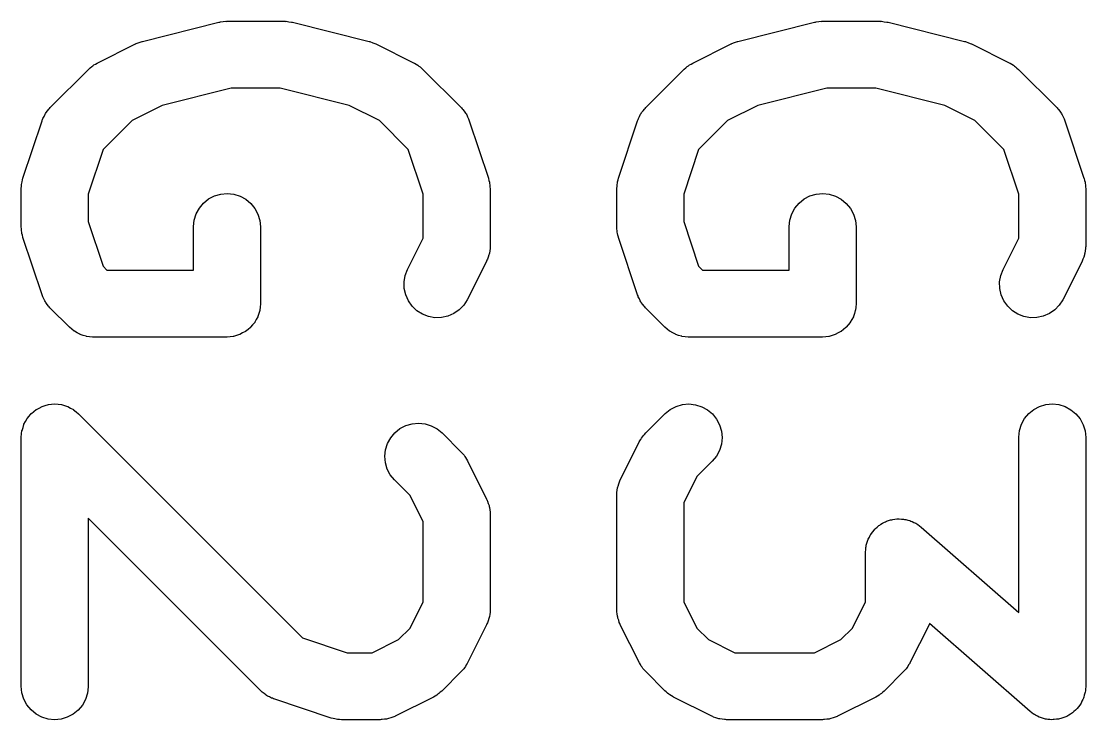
# Model space of a CAD drawing. Extents: x 75.1 to 163.4, y -88.1 to -68.5.
# Drawn here: x 90.103 to 91.692, y -71.26 to -70.218 of the extents above; entities that cross this region are included whole.
import ezdxf

# ---------------------------------------------------------------- set-up
doc = ezdxf.new("R2010")
doc.units = 0
doc.layers.add('BLACK', color=7, linetype='CONTINUOUS')

msp = doc.modelspace()

# ---------------------------------------------------------------- linework, layer by layer
at = {"layer": 'BLACK', "linetype": 'CONTINUOUS'}
for p, q in [((90.404, -70.2181), (90.4079, -70.2176)), ((90.4079, -70.2176), (90.4088, -70.2177)), ((90.4088, -70.2177), (90.4097, -70.2176)), ((90.4097, -70.2176), (90.4954, -70.2176)), ((90.4954, -70.2176), (90.4961, -70.2176)), ((90.4961, -70.2176), (90.497, -70.2177)), ((90.497, -70.2177), (90.4979, -70.2176)), ((90.4979, -70.2176), (90.5019, -70.2182)), ((91.293, -70.2181), (91.2969, -70.2176)), ((91.2969, -70.2176), (91.2978, -70.2177)), ((91.2978, -70.2177), (91.2987, -70.2176)), ((91.2987, -70.2176), (91.3844, -70.2176)), ((91.3844, -70.2176), (91.3851, -70.2176)), ((91.3851, -70.2176), (91.386, -70.2177)), ((91.386, -70.2177), (91.3869, -70.2176)), ((91.3869, -70.2176), (91.3909, -70.2182)), ((90.2833, -70.2476), (90.3976, -70.2191)), ((90.3976, -70.2191), (90.3983, -70.2189)), ((90.3983, -70.2189), (90.3991, -70.2188)), ((90.3991, -70.2188), (90.4, -70.2185)), ((90.4, -70.2185), (90.404, -70.2181)), ((90.5019, -70.2182), (90.5058, -70.2187)), ((90.5058, -70.2187), (90.5067, -70.2189)), ((90.5067, -70.2189), (90.5076, -70.2191)), ((90.5076, -70.2191), (90.6218, -70.2476)), ((91.1723, -70.2476), (91.2866, -70.2191)), ((91.2866, -70.2191), (91.2873, -70.2189)), ((91.2873, -70.2189), (91.2881, -70.2188)), ((91.2881, -70.2188), (91.289, -70.2185)), ((91.289, -70.2185), (91.293, -70.2181)), ((91.3909, -70.2182), (91.3948, -70.2187)), ((91.3948, -70.2187), (91.3957, -70.2189)), ((91.3957, -70.2189), (91.3966, -70.2191)), ((91.3966, -70.2191), (91.5108, -70.2476)), ((90.2741, -70.2509), (90.2785, -70.2493)), ((90.2785, -70.2493), (90.2829, -70.2477)), ((90.2829, -70.2477), (90.2831, -70.2477)), ((90.2831, -70.2477), (90.2833, -70.2476)), ((90.6218, -70.2476), (90.6225, -70.2478)), ((90.6225, -70.2478), (90.6227, -70.2479)), ((90.6227, -70.2479), (90.623, -70.2479)), ((90.623, -70.2479), (90.6274, -70.2496)), ((90.6274, -70.2496), (90.6317, -70.2512)), ((91.1631, -70.2509), (91.1675, -70.2493)), ((91.1675, -70.2493), (91.1719, -70.2477)), ((91.1719, -70.2477), (91.1721, -70.2477)), ((91.1721, -70.2477), (91.1723, -70.2476)), ((91.5108, -70.2476), (91.5115, -70.2478)), ((91.5115, -70.2478), (91.5117, -70.2479)), ((91.5117, -70.2479), (91.512, -70.2479)), ((91.512, -70.2479), (91.5164, -70.2496)), ((91.5164, -70.2496), (91.5207, -70.2512)), ((90.2159, -70.28), (90.2731, -70.2514)), ((90.2731, -70.2514), (90.2737, -70.2511)), ((90.2737, -70.2511), (90.2739, -70.251)), ((90.2739, -70.251), (90.2741, -70.2509)), ((90.6317, -70.2512), (90.6319, -70.2513)), ((90.6319, -70.2513), (90.6321, -70.2514)), ((90.6321, -70.2514), (90.6892, -70.28)), ((91.1049, -70.28), (91.1621, -70.2514)), ((91.1621, -70.2514), (91.1627, -70.2511)), ((91.1627, -70.2511), (91.1629, -70.251)), ((91.1629, -70.251), (91.1631, -70.2509)), ((91.5207, -70.2512), (91.5209, -70.2513)), ((91.5209, -70.2513), (91.5211, -70.2514)), ((91.5211, -70.2514), (91.5782, -70.28)), ((90.2135, -70.2815), (90.2159, -70.28)), ((90.6892, -70.28), (90.6898, -70.2803)), ((90.6898, -70.2803), (90.6922, -70.2818)), ((91.1025, -70.2815), (91.1049, -70.28)), ((91.5782, -70.28), (91.5788, -70.2803)), ((91.5788, -70.2803), (91.5812, -70.2818)), ((90.1458, -70.3465), (90.2029, -70.2894)), ((90.2029, -70.2894), (90.2034, -70.2889)), ((90.2034, -70.2889), (90.2056, -70.2871)), ((90.2056, -70.2871), (90.2077, -70.2852)), ((90.2077, -70.2852), (90.2094, -70.2841)), ((90.2094, -70.2841), (90.2111, -70.2828)), ((90.2111, -70.2828), (90.2135, -70.2815)), ((90.6922, -70.2818), (90.6947, -70.2832)), ((90.6947, -70.2832), (90.6963, -70.2845)), ((90.6963, -70.2845), (90.698, -70.2856)), ((90.698, -70.2856), (90.7, -70.2876)), ((90.7, -70.2876), (90.7022, -70.2894)), ((90.7022, -70.2894), (90.7594, -70.3465)), ((91.0348, -70.3465), (91.0919, -70.2894)), ((91.0919, -70.2894), (91.0924, -70.2889)), ((91.0924, -70.2889), (91.0946, -70.2871)), ((91.0946, -70.2871), (91.0967, -70.2852)), ((91.0967, -70.2852), (91.0984, -70.2841)), ((91.0984, -70.2841), (91.1001, -70.2828)), ((91.1001, -70.2828), (91.1025, -70.2815)), ((91.5812, -70.2818), (91.5837, -70.2832)), ((91.5837, -70.2832), (91.5853, -70.2845)), ((91.5853, -70.2845), (91.587, -70.2856)), ((91.587, -70.2856), (91.589, -70.2876)), ((91.589, -70.2876), (91.5912, -70.2894)), ((91.5912, -70.2894), (91.6484, -70.3465)), ((90.4159, -70.3176), (90.3129, -70.3433)), ((90.4893, -70.3176), (90.4159, -70.3176)), ((90.5923, -70.3433), (90.4893, -70.3176)), ((91.3049, -70.3176), (91.2019, -70.3433)), ((91.3783, -70.3176), (91.3049, -70.3176)), ((91.4813, -70.3433), (91.3783, -70.3176)), ((90.3129, -70.3433), (90.2679, -70.3658)), ((90.6372, -70.3658), (90.5923, -70.3433)), ((91.2019, -70.3433), (91.1569, -70.3658)), ((91.5262, -70.3658), (91.4813, -70.3433)), ((90.135, -70.3626), (90.1366, -70.3596)), ((90.1366, -70.3596), (90.138, -70.3565)), ((90.138, -70.3565), (90.1389, -70.3553)), ((90.1389, -70.3553), (90.1396, -70.354)), ((90.1396, -70.354), (90.1418, -70.3514)), ((90.1418, -70.3514), (90.1438, -70.3486)), ((90.1438, -70.3486), (90.1449, -70.3476)), ((90.1449, -70.3476), (90.1458, -70.3465)), ((90.7594, -70.3465), (90.7598, -70.347)), ((90.7598, -70.347), (90.7608, -70.3482)), ((90.7608, -70.3482), (90.7618, -70.3492)), ((90.7618, -70.3492), (90.7638, -70.352)), ((90.7638, -70.352), (90.7659, -70.3546)), ((90.7659, -70.3546), (90.7666, -70.3559)), ((90.7666, -70.3559), (90.7675, -70.3571)), ((90.7675, -70.3571), (90.7689, -70.3603)), ((90.7689, -70.3603), (90.7704, -70.3633)), ((91.024, -70.3626), (91.0256, -70.3596)), ((91.0256, -70.3596), (91.027, -70.3565)), ((91.027, -70.3565), (91.0279, -70.3553)), ((91.0279, -70.3553), (91.0286, -70.354)), ((91.0286, -70.354), (91.0308, -70.3514)), ((91.0308, -70.3514), (91.0328, -70.3486)), ((91.0328, -70.3486), (91.0339, -70.3476)), ((91.0339, -70.3476), (91.0348, -70.3465)), ((91.6484, -70.3465), (91.6488, -70.347)), ((91.6488, -70.347), (91.6498, -70.3482)), ((91.6498, -70.3482), (91.6508, -70.3492)), ((91.6508, -70.3492), (91.6528, -70.352)), ((91.6528, -70.352), (91.6549, -70.3546)), ((91.6549, -70.3546), (91.6556, -70.3559)), ((91.6556, -70.3559), (91.6565, -70.3571)), ((91.6565, -70.3571), (91.6579, -70.3603)), ((91.6579, -70.3603), (91.6594, -70.3633)), ((90.1051, -70.4518), (90.1337, -70.366)), ((90.1337, -70.366), (90.1339, -70.3654)), ((90.1339, -70.3654), (90.1345, -70.3641)), ((90.1345, -70.3641), (90.135, -70.3626)), ((90.2679, -70.3658), (90.2248, -70.4089)), ((90.6803, -70.4089), (90.6372, -70.3658)), ((90.7704, -70.3633), (90.7708, -70.3647)), ((90.7708, -70.3647), (90.7714, -70.366)), ((90.7714, -70.366), (90.8, -70.4518)), ((90.9941, -70.4518), (91.0227, -70.366)), ((91.0227, -70.366), (91.0229, -70.3654)), ((91.0229, -70.3654), (91.0236, -70.3641)), ((91.0236, -70.3641), (91.024, -70.3626)), ((91.1569, -70.3658), (91.1138, -70.4089)), ((91.5693, -70.4089), (91.5262, -70.3658)), ((91.6594, -70.3633), (91.6598, -70.3647)), ((91.6598, -70.3647), (91.6604, -70.366)), ((91.6604, -70.366), (91.689, -70.4518)), ((90.2248, -70.4089), (90.2026, -70.4757)), ((90.7026, -70.4757), (90.6803, -70.4089)), ((91.1138, -70.4089), (91.0916, -70.4757)), ((91.5916, -70.4757), (91.5693, -70.4089)), ((90.1037, -70.4572), (90.1045, -70.4545)), ((90.1045, -70.4545), (90.1051, -70.4518)), ((90.8, -70.4518), (90.8002, -70.4524)), ((90.8002, -70.4524), (90.8008, -70.4552)), ((90.8008, -70.4552), (90.8016, -70.4579)), ((90.9927, -70.4572), (90.9935, -70.4545)), ((90.9935, -70.4545), (90.9941, -70.4518)), ((91.689, -70.4518), (91.6892, -70.4524)), ((91.6892, -70.4524), (91.6898, -70.4552)), ((91.6898, -70.4552), (91.6906, -70.4579)), ((90.1026, -70.4669), (90.1029, -70.4641)), ((90.1026, -70.4676), (90.1026, -70.4669)), ((90.1026, -70.5247), (90.1026, -70.4676)), ((90.1029, -70.4641), (90.103, -70.4613)), ((90.103, -70.4613), (90.1034, -70.4592)), ((90.1034, -70.4592), (90.1037, -70.4572)), ((90.8016, -70.4579), (90.8018, -70.4599)), ((90.8018, -70.4599), (90.8023, -70.462)), ((90.8023, -70.462), (90.8023, -70.4648)), ((90.8023, -70.4648), (90.8026, -70.4676)), ((90.8026, -70.4676), (90.8026, -70.5533)), ((90.9916, -70.4669), (90.9919, -70.4641)), ((90.9916, -70.4676), (90.9916, -70.4669)), ((90.9916, -70.5247), (90.9916, -70.4676)), ((90.9919, -70.4641), (90.992, -70.4613)), ((90.992, -70.4613), (90.9924, -70.4592)), ((90.9924, -70.4592), (90.9927, -70.4572)), ((91.6906, -70.4579), (91.6908, -70.4599)), ((91.6908, -70.4599), (91.6913, -70.462)), ((91.6913, -70.462), (91.6913, -70.4648)), ((91.6913, -70.4648), (91.6916, -70.4676)), ((91.6916, -70.4676), (91.6916, -70.5533)), ((90.2026, -70.4757), (90.2026, -70.5166)), ((90.3747, -70.489), (90.3823, -70.4829)), ((90.3823, -70.4829), (90.391, -70.4784)), ((90.391, -70.4784), (90.4003, -70.4756)), ((90.4003, -70.4756), (90.4101, -70.4747)), ((90.4101, -70.4747), (90.4198, -70.4757)), ((90.4198, -70.4757), (90.4291, -70.4786)), ((90.4291, -70.4786), (90.4377, -70.4833)), ((90.4377, -70.4833), (90.4452, -70.4895)), ((90.7026, -70.5415), (90.7026, -70.4757)), ((91.0916, -70.4757), (91.0916, -70.5166)), ((91.2637, -70.489), (91.2713, -70.4829)), ((91.2713, -70.4829), (91.28, -70.4784)), ((91.28, -70.4784), (91.2893, -70.4756)), ((91.2893, -70.4756), (91.2991, -70.4747)), ((91.2991, -70.4747), (91.3088, -70.4757)), ((91.3088, -70.4757), (91.3181, -70.4786)), ((91.3181, -70.4786), (91.3267, -70.4833)), ((91.3267, -70.4833), (91.3342, -70.4895)), ((91.5916, -70.5415), (91.5916, -70.4757)), ((90.3638, -70.505), (90.3685, -70.4965)), ((90.3685, -70.4965), (90.3747, -70.489)), ((90.4452, -70.4895), (90.4514, -70.497)), ((90.4514, -70.497), (90.4559, -70.5057)), ((91.2528, -70.505), (91.2575, -70.4965)), ((91.2575, -70.4965), (91.2637, -70.489)), ((91.3342, -70.4895), (91.3404, -70.497)), ((91.3404, -70.497), (91.3449, -70.5057)), ((90.2026, -70.5166), (90.2248, -70.5834)), ((90.3597, -70.524), (90.3608, -70.5143)), ((90.3608, -70.5143), (90.3638, -70.505)), ((90.4559, -70.5057), (90.4588, -70.515)), ((90.4588, -70.515), (90.4597, -70.5247)), ((91.0916, -70.5166), (91.1138, -70.5834)), ((91.2487, -70.524), (91.2498, -70.5143)), ((91.2498, -70.5143), (91.2528, -70.505)), ((91.3449, -70.5057), (91.3478, -70.515)), ((91.3478, -70.515), (91.3487, -70.5247)), ((90.1028, -70.5275), (90.1026, -70.5247)), ((90.1029, -70.5303), (90.1028, -70.5275)), ((90.1033, -70.5323), (90.1029, -70.5303)), ((90.1035, -70.5344), (90.1033, -70.5323)), ((90.1043, -70.5371), (90.1035, -70.5344)), ((90.3597, -70.5247), (90.3597, -70.524)), ((90.3597, -70.589), (90.3597, -70.5247)), ((90.4597, -70.5247), (90.4597, -70.639)), ((90.9918, -70.5275), (90.9916, -70.5247)), ((90.9919, -70.5303), (90.9918, -70.5275)), ((90.9923, -70.5323), (90.9919, -70.5303)), ((90.9925, -70.5344), (90.9923, -70.5323)), ((90.9933, -70.5371), (90.9925, -70.5344)), ((91.2487, -70.5247), (91.2487, -70.524)), ((91.2487, -70.589), (91.2487, -70.5247)), ((91.3487, -70.5247), (91.3487, -70.639)), ((90.1049, -70.5399), (90.1043, -70.5371)), ((90.1051, -70.5405), (90.1049, -70.5399)), ((90.1337, -70.6262), (90.1051, -70.5405)), ((90.6793, -70.5881), (90.7026, -70.5415)), ((90.9939, -70.5399), (90.9933, -70.5371)), ((90.9941, -70.5405), (90.9939, -70.5399)), ((91.0227, -70.6262), (90.9941, -70.5405)), ((91.5683, -70.5881), (91.5916, -70.5415)), ((90.8008, -70.5665), (90.7996, -70.5697)), ((90.801, -70.5651), (90.8008, -70.5665)), ((90.8015, -70.5637), (90.801, -70.5651)), ((90.8019, -70.5603), (90.8015, -70.5637)), ((90.8024, -70.5569), (90.8019, -70.5603)), ((90.8026, -70.554), (90.8024, -70.5554)), ((90.8024, -70.5554), (90.8024, -70.5569)), ((90.8026, -70.5533), (90.8026, -70.554)), ((91.6898, -70.5665), (91.6886, -70.5697)), ((91.69, -70.5651), (91.6898, -70.5665)), ((91.6905, -70.5637), (91.69, -70.5651)), ((91.6909, -70.5603), (91.6905, -70.5637)), ((91.6914, -70.5569), (91.6909, -70.5603)), ((91.6916, -70.554), (91.6914, -70.5554)), ((91.6914, -70.5554), (91.6914, -70.5569)), ((91.6916, -70.5533), (91.6916, -70.554)), ((90.7973, -70.5756), (90.7687, -70.6328)), ((90.7978, -70.5743), (90.7973, -70.5756)), ((90.7985, -70.573), (90.7978, -70.5743)), ((90.7996, -70.5697), (90.7985, -70.573)), ((91.6863, -70.5756), (91.6577, -70.6328)), ((91.6868, -70.5743), (91.6863, -70.5756)), ((91.6875, -70.573), (91.6868, -70.5743)), ((91.6886, -70.5697), (91.6875, -70.573)), ((90.2248, -70.5834), (90.2304, -70.589)), ((90.2304, -70.589), (90.3597, -70.589)), ((90.6741, -70.6068), (90.6758, -70.5972)), ((90.6758, -70.5972), (90.6793, -70.5881)), ((91.1138, -70.5834), (91.1194, -70.589)), ((91.1194, -70.589), (91.2487, -70.589)), ((91.5631, -70.6068), (91.5648, -70.5972)), ((91.5648, -70.5972), (91.5683, -70.5881)), ((90.6744, -70.6166), (90.6741, -70.6068)), ((91.5634, -70.6166), (91.5631, -70.6068)), ((90.1343, -70.6276), (90.1337, -70.6262)), ((90.1347, -70.629), (90.1343, -70.6276)), ((90.1363, -70.632), (90.1347, -70.629)), ((90.6765, -70.6261), (90.6744, -70.6166)), ((90.6805, -70.635), (90.6765, -70.6261)), ((91.0233, -70.6276), (91.0227, -70.6262)), ((91.0237, -70.629), (91.0233, -70.6276)), ((91.0253, -70.632), (91.0237, -70.629)), ((91.5655, -70.6261), (91.5634, -70.6166)), ((91.5695, -70.635), (91.5655, -70.6261)), ((90.1377, -70.6352), (90.1363, -70.632)), ((90.1385, -70.6364), (90.1377, -70.6352)), ((90.1392, -70.6377), (90.1385, -70.6364)), ((90.1413, -70.6403), (90.1392, -70.6377)), ((90.1433, -70.6431), (90.1413, -70.6403)), ((90.1444, -70.6441), (90.1433, -70.6431)), ((90.1453, -70.6453), (90.1444, -70.6441)), ((90.1458, -70.6458), (90.1453, -70.6453)), ((90.1744, -70.6744), (90.1458, -70.6458)), ((90.4592, -70.6443), (90.4587, -70.6491)), ((90.4597, -70.6397), (90.4592, -70.6443)), ((90.4597, -70.639), (90.4597, -70.6393)), ((90.4597, -70.6393), (90.4597, -70.6393)), ((90.4597, -70.6393), (90.4597, -70.6394)), ((90.4597, -70.6394), (90.4597, -70.6397)), ((90.6861, -70.643), (90.6805, -70.635)), ((90.6931, -70.6497), (90.6861, -70.643)), ((90.7631, -70.6416), (90.7563, -70.6486)), ((90.7684, -70.6334), (90.7631, -70.6416)), ((90.7687, -70.6328), (90.7684, -70.6334)), ((91.0267, -70.6352), (91.0253, -70.632)), ((91.0275, -70.6364), (91.0267, -70.6352)), ((91.0282, -70.6377), (91.0275, -70.6364)), ((91.0303, -70.6403), (91.0282, -70.6377)), ((91.0323, -70.6431), (91.0303, -70.6403)), ((91.0334, -70.6441), (91.0323, -70.6431)), ((91.0343, -70.6453), (91.0334, -70.6441)), ((91.0348, -70.6458), (91.0343, -70.6453)), ((91.0634, -70.6744), (91.0348, -70.6458)), ((91.3482, -70.6443), (91.3477, -70.6491)), ((91.3487, -70.6397), (91.3482, -70.6443)), ((91.3487, -70.639), (91.3487, -70.6393)), ((91.3487, -70.6393), (91.3487, -70.6393)), ((91.3487, -70.6393), (91.3487, -70.6394)), ((91.3487, -70.6394), (91.3487, -70.6397)), ((91.5751, -70.643), (91.5695, -70.635)), ((91.5821, -70.6497), (91.5751, -70.643)), ((91.6521, -70.6416), (91.6453, -70.6486)), ((91.6574, -70.6334), (91.6521, -70.6416)), ((91.6577, -70.6328), (91.6574, -70.6334)), ((90.4534, -70.6628), (90.4512, -70.667)), ((90.4557, -70.6587), (90.4534, -70.6628)), ((90.4558, -70.6584), (90.4557, -70.6585)), ((90.4557, -70.6585), (90.4557, -70.6587)), ((90.4572, -70.6539), (90.4558, -70.6584)), ((90.4586, -70.6494), (90.4572, -70.6539)), ((90.4587, -70.6491), (90.4586, -70.6492)), ((90.4586, -70.6492), (90.4586, -70.6494)), ((90.7013, -70.655), (90.6931, -70.6497)), ((90.7104, -70.6585), (90.7013, -70.655)), ((90.72, -70.6603), (90.7104, -70.6585)), ((90.7298, -70.6601), (90.72, -70.6603)), ((90.7393, -70.658), (90.7298, -70.6601)), ((90.7483, -70.6541), (90.7393, -70.658)), ((90.7563, -70.6486), (90.7483, -70.6541)), ((91.3424, -70.6628), (91.3402, -70.667)), ((91.3447, -70.6587), (91.3424, -70.6628)), ((91.3448, -70.6584), (91.3447, -70.6585)), ((91.3447, -70.6585), (91.3447, -70.6587)), ((91.3462, -70.6539), (91.3448, -70.6584)), ((91.3476, -70.6494), (91.3462, -70.6539)), ((91.3477, -70.6491), (91.3476, -70.6492)), ((91.3476, -70.6492), (91.3476, -70.6494)), ((91.5903, -70.655), (91.5821, -70.6497)), ((91.5994, -70.6585), (91.5903, -70.655)), ((91.609, -70.6603), (91.5994, -70.6585)), ((91.6188, -70.6601), (91.609, -70.6603)), ((91.6283, -70.658), (91.6188, -70.6601)), ((91.6373, -70.6541), (91.6283, -70.658)), ((91.6453, -70.6486), (91.6373, -70.6541)), ((90.1779, -70.6773), (90.1744, -70.6744)), ((90.1815, -70.6803), (90.1779, -70.6773)), ((90.4411, -70.6776), (90.4374, -70.6806)), ((90.4447, -70.6747), (90.4411, -70.6776)), ((90.4448, -70.6746), (90.4447, -70.6747)), ((90.4449, -70.6745), (90.4448, -70.6746)), ((90.448, -70.6708), (90.4449, -70.6745)), ((90.451, -70.6672), (90.448, -70.6708)), ((90.4511, -70.6671), (90.451, -70.6672)), ((90.4512, -70.667), (90.4511, -70.6671)), ((91.0669, -70.6773), (91.0634, -70.6744)), ((91.0705, -70.6803), (91.0669, -70.6773)), ((91.3301, -70.6776), (91.3264, -70.6806)), ((91.3337, -70.6747), (91.3301, -70.6776)), ((91.3338, -70.6746), (91.3337, -70.6747)), ((91.3339, -70.6745), (91.3338, -70.6746)), ((91.337, -70.6708), (91.3339, -70.6745)), ((91.34, -70.6672), (91.337, -70.6708)), ((91.3401, -70.6671), (91.34, -70.6672)), ((91.3402, -70.667), (91.3401, -70.6671)), ((90.1817, -70.6804), (90.1815, -70.6803)), ((90.1819, -70.6805), (90.1817, -70.6804)), ((90.186, -70.6827), (90.1819, -70.6805)), ((90.19, -70.685), (90.186, -70.6827)), ((90.1903, -70.685), (90.19, -70.685)), ((90.1905, -70.6852), (90.1903, -70.685)), ((90.1949, -70.6865), (90.1905, -70.6852)), ((90.1993, -70.6879), (90.1949, -70.6865)), ((90.1996, -70.6879), (90.1993, -70.6879)), ((90.1998, -70.688), (90.1996, -70.6879)), ((90.2045, -70.6885), (90.1998, -70.688)), ((90.209, -70.689), (90.2045, -70.6885)), ((90.2095, -70.689), (90.209, -70.689)), ((90.2096, -70.689), (90.2095, -70.689)), ((90.2095, -70.689), (90.2095, -70.689)), ((90.2097, -70.689), (90.2096, -70.689)), ((90.4097, -70.689), (90.2097, -70.689)), ((90.4144, -70.6885), (90.4097, -70.689)), ((90.4191, -70.6881), (90.4144, -70.6885)), ((90.4192, -70.6881), (90.4191, -70.6881)), ((90.4194, -70.688), (90.4192, -70.6881)), ((90.424, -70.6867), (90.4194, -70.688)), ((90.4284, -70.6854), (90.424, -70.6867)), ((90.4286, -70.6853), (90.4284, -70.6854)), ((90.4288, -70.6852), (90.4286, -70.6853)), ((90.433, -70.683), (90.4288, -70.6852)), ((90.4371, -70.6808), (90.433, -70.683)), ((90.4372, -70.6807), (90.4371, -70.6808)), ((90.4374, -70.6806), (90.4372, -70.6807)), ((91.0707, -70.6804), (91.0705, -70.6803)), ((91.0709, -70.6805), (91.0707, -70.6804)), ((91.075, -70.6827), (91.0709, -70.6805)), ((91.079, -70.685), (91.075, -70.6827)), ((91.0793, -70.685), (91.079, -70.685)), ((91.0795, -70.6852), (91.0793, -70.685)), ((91.0839, -70.6865), (91.0795, -70.6852)), ((91.0883, -70.6879), (91.0839, -70.6865)), ((91.0886, -70.6879), (91.0883, -70.6879)), ((91.0888, -70.688), (91.0886, -70.6879)), ((91.0935, -70.6885), (91.0888, -70.688)), ((91.098, -70.689), (91.0935, -70.6885)), ((91.0985, -70.689), (91.098, -70.689)), ((91.0986, -70.689), (91.0985, -70.689)), ((91.0985, -70.689), (91.0985, -70.689)), ((91.0987, -70.689), (91.0986, -70.689)), ((91.2987, -70.689), (91.0987, -70.689)), ((91.3034, -70.6885), (91.2987, -70.689)), ((91.3081, -70.6881), (91.3034, -70.6885)), ((91.3082, -70.6881), (91.3081, -70.6881)), ((91.3084, -70.688), (91.3082, -70.6881)), ((91.313, -70.6867), (91.3084, -70.688)), ((91.3174, -70.6854), (91.313, -70.6867)), ((91.3176, -70.6853), (91.3174, -70.6854)), ((91.3178, -70.6852), (91.3176, -70.6853)), ((91.322, -70.683), (91.3178, -70.6852)), ((91.3261, -70.6808), (91.322, -70.683)), ((91.3262, -70.6807), (91.3261, -70.6808)), ((91.3264, -70.6806), (91.3262, -70.6807)), ((90.1382, -70.7914), (90.143, -70.7899)), ((90.143, -70.7899), (90.1431, -70.7899)), ((90.1431, -70.7899), (90.1432, -70.7899)), ((90.1432, -70.7899), (90.1478, -70.7895)), ((90.1478, -70.7895), (90.1527, -70.789)), ((90.1527, -70.789), (90.1528, -70.789)), ((90.1528, -70.789), (90.1529, -70.789)), ((90.1529, -70.789), (90.1576, -70.7895)), ((90.1576, -70.7895), (90.1625, -70.79)), ((91.0801, -70.7926), (91.0895, -70.7899)), ((91.0895, -70.7899), (91.0992, -70.789)), ((91.0992, -70.789), (91.1089, -70.7901)), ((91.6228, -70.7926), (91.6322, -70.7899)), ((91.6322, -70.7899), (91.6419, -70.789)), ((91.6419, -70.789), (91.6516, -70.79)), ((90.1144, -70.8071), (90.1175, -70.8034)), ((90.1175, -70.8034), (90.1175, -70.8033)), ((90.1175, -70.8033), (90.1176, -70.8033)), ((90.1176, -70.8033), (90.1213, -70.8003)), ((90.1213, -70.8003), (90.125, -70.7973)), ((90.125, -70.7973), (90.1251, -70.7972)), ((90.1251, -70.7972), (90.1252, -70.7972)), ((90.1252, -70.7972), (90.1292, -70.795)), ((90.1292, -70.795), (90.1337, -70.7927)), ((90.1337, -70.7927), (90.1338, -70.7927)), ((90.1338, -70.7926), (90.1382, -70.7914)), ((90.1338, -70.7927), (90.1338, -70.7926)), ((90.1625, -70.79), (90.1625, -70.79)), ((90.1625, -70.79), (90.1626, -70.79)), ((90.1626, -70.79), (90.1671, -70.7914)), ((90.1671, -70.7914), (90.1718, -70.7928)), ((90.1718, -70.7928), (90.1719, -70.7929)), ((90.1719, -70.7929), (90.1719, -70.7929)), ((90.1719, -70.7929), (90.1761, -70.7951)), ((90.1761, -70.7951), (90.1804, -70.7974)), ((90.1804, -70.7974), (90.1805, -70.7975)), ((90.1805, -70.7975), (90.1805, -70.7975)), ((90.1805, -70.7975), (90.1843, -70.8007)), ((90.1843, -70.8007), (90.1879, -70.8036)), ((90.1879, -70.8036), (90.188, -70.8038)), ((90.188, -70.8038), (90.188, -70.8038)), ((90.188, -70.8038), (90.1881, -70.8038)), ((90.1881, -70.8038), (90.5224, -71.1382)), ((91.0348, -70.8322), (91.0634, -70.8036)), ((91.0634, -70.8036), (91.0639, -70.8032)), ((91.0639, -70.8032), (91.0715, -70.7971)), ((91.0715, -70.7971), (91.0801, -70.7926)), ((91.1089, -70.7901), (91.1183, -70.793)), ((91.1183, -70.793), (91.1268, -70.7976)), ((91.1268, -70.7976), (91.1343, -70.8039)), ((91.1343, -70.8039), (91.1405, -70.8115)), ((91.6003, -70.8108), (91.6066, -70.8033)), ((91.6066, -70.8033), (91.6142, -70.7972)), ((91.6142, -70.7972), (91.6228, -70.7926)), ((91.6516, -70.79), (91.6609, -70.7929)), ((91.6609, -70.7929), (91.6695, -70.7975)), ((91.6695, -70.7975), (91.677, -70.8038)), ((91.677, -70.8038), (91.6832, -70.8113)), ((90.1052, -70.8239), (90.1065, -70.8195)), ((90.1065, -70.8195), (90.1066, -70.8194)), ((90.1066, -70.8193), (90.1089, -70.8151)), ((90.1066, -70.8194), (90.1066, -70.8193)), ((90.1089, -70.8151), (90.1112, -70.8109)), ((90.1112, -70.8109), (90.1113, -70.8108)), ((90.1113, -70.8108), (90.1144, -70.8071)), ((90.1113, -70.8108), (90.1113, -70.8108)), ((90.6679, -70.8258), (90.6765, -70.8213)), ((90.6765, -70.8213), (90.6859, -70.8185)), ((90.6859, -70.8185), (90.6956, -70.8176)), ((90.6956, -70.8176), (90.7053, -70.8186)), ((90.7053, -70.8186), (90.7146, -70.8214)), ((90.7146, -70.8214), (90.7232, -70.826)), ((91.1405, -70.8115), (91.145, -70.8201)), ((91.145, -70.8201), (91.1478, -70.8295)), ((91.5927, -70.8286), (91.5956, -70.8193)), ((91.5956, -70.8193), (91.6003, -70.8108)), ((91.6832, -70.8113), (91.6878, -70.8199)), ((91.6878, -70.8199), (91.6906, -70.8293)), ((90.1026, -70.8383), (90.1031, -70.8335)), ((90.1031, -70.8335), (90.1036, -70.8288)), ((90.1036, -70.8288), (90.1037, -70.8287)), ((90.1037, -70.8286), (90.1052, -70.8239)), ((90.1037, -70.8287), (90.1037, -70.8286)), ((90.6541, -70.8395), (90.6603, -70.832)), ((90.6603, -70.832), (90.6679, -70.8258)), ((90.7232, -70.826), (90.7308, -70.8322)), ((90.7308, -70.8322), (90.7594, -70.8608)), ((91.0299, -70.8381), (91.031, -70.8364)), ((91.031, -70.8364), (91.033, -70.8344)), ((91.033, -70.8344), (91.0348, -70.8322)), ((91.1478, -70.8295), (91.1487, -70.8392)), ((91.5916, -70.8383), (91.5927, -70.8286)), ((91.6906, -70.8293), (91.6916, -70.839)), ((90.1026, -70.8385), (90.1026, -70.8383)), ((90.1026, -70.839), (90.1026, -70.8385)), ((90.1026, -70.8385), (90.1026, -70.8385)), ((90.1026, -70.8385), (90.1026, -70.8385)), ((90.1026, -71.2104), (90.1026, -70.839)), ((90.6465, -70.8573), (90.6494, -70.848)), ((90.6494, -70.848), (90.6541, -70.8395)), ((90.9968, -70.9024), (91.0254, -70.8452)), ((91.0254, -70.8452), (91.0257, -70.8446)), ((91.0257, -70.8446), (91.0273, -70.8422)), ((91.0273, -70.8422), (91.0286, -70.8398)), ((91.0286, -70.8398), (91.0299, -70.8381)), ((91.1477, -70.8489), (91.1449, -70.8582)), ((91.1487, -70.8392), (91.1477, -70.8489)), ((91.5916, -70.839), (91.5916, -70.8383)), ((91.5916, -71.1002), (91.5916, -70.839)), ((91.6916, -70.839), (91.6916, -71.2104)), ((90.6454, -70.867), (90.6465, -70.8573)), ((90.6463, -70.8768), (90.6454, -70.867)), ((90.7594, -70.8608), (90.7598, -70.8613)), ((90.7598, -70.8613), (90.7616, -70.8635)), ((90.7616, -70.8635), (90.7635, -70.8655)), ((90.7635, -70.8655), (90.7646, -70.8673)), ((90.7646, -70.8673), (90.7659, -70.8689)), ((90.7659, -70.8689), (90.7672, -70.8714)), ((91.1403, -70.8668), (91.1341, -70.8744)), ((91.1449, -70.8582), (91.1403, -70.8668)), ((90.649, -70.8861), (90.6463, -70.8768)), ((90.7672, -70.8714), (90.7687, -70.8738)), ((90.7687, -70.8738), (90.7973, -70.9309)), ((91.1341, -70.8744), (91.1112, -70.8972)), ((90.6535, -70.8948), (90.649, -70.8861)), ((90.6596, -70.9024), (90.6535, -70.8948)), ((91.1112, -70.8972), (91.0916, -70.9365)), ((90.6601, -70.9029), (90.6596, -70.9024)), ((90.6829, -70.9258), (90.6601, -70.9029)), ((90.9923, -70.9177), (90.9927, -70.9143)), ((90.9927, -70.9143), (90.9931, -70.9129)), ((90.9931, -70.9129), (90.9934, -70.9115)), ((90.9934, -70.9115), (90.9946, -70.9083)), ((90.9946, -70.9083), (90.9956, -70.905)), ((90.9956, -70.905), (90.9963, -70.9037)), ((90.9963, -70.9037), (90.9968, -70.9024)), ((90.7026, -70.9651), (90.6829, -70.9258)), ((90.7973, -70.9309), (90.7976, -70.9316)), ((90.7976, -70.9316), (90.7981, -70.9329)), ((90.7981, -70.9329), (90.7988, -70.9342)), ((90.9916, -70.924), (90.9917, -70.9226)), ((90.9916, -70.9247), (90.9916, -70.924)), ((90.9916, -71.0961), (90.9916, -70.9247)), ((90.9917, -70.9211), (90.9923, -70.9177)), ((90.9917, -70.9226), (90.9917, -70.9211)), ((90.7988, -70.9342), (90.7998, -70.9375)), ((90.7998, -70.9375), (90.801, -70.9407)), ((90.801, -70.9407), (90.8012, -70.9422)), ((90.8012, -70.9422), (90.8016, -70.9436)), ((90.8016, -70.9436), (90.802, -70.947)), ((90.802, -70.947), (90.8025, -70.9504)), ((91.0916, -70.9365), (91.0916, -71.0843)), ((90.4601, -71.2172), (90.2026, -70.9597)), ((90.2026, -70.9597), (90.2026, -71.2104)), ((90.8025, -70.9504), (90.8024, -70.9518)), ((90.8024, -70.9518), (90.8026, -70.9533)), ((90.8026, -70.9533), (90.8026, -71.0961)), ((91.3927, -70.9649), (91.3943, -70.9641)), ((91.3943, -70.9641), (91.3973, -70.9632)), ((91.3973, -70.9632), (91.4002, -70.9621)), ((91.4002, -70.9621), (91.402, -70.9618)), ((91.402, -70.9618), (91.4036, -70.9613)), ((91.4036, -70.9613), (91.4067, -70.961)), ((91.4067, -70.961), (91.4098, -70.9605)), ((91.4098, -70.9605), (91.4116, -70.9606)), ((91.4116, -70.9606), (91.4133, -70.9604)), ((91.4133, -70.9604), (91.4165, -70.9608)), ((91.4165, -70.9608), (91.4196, -70.9609)), ((91.4196, -70.9609), (91.4213, -70.9613)), ((91.4213, -70.9613), (91.4231, -70.9614)), ((91.4231, -70.9614), (91.4261, -70.9624)), ((91.4261, -70.9624), (91.4291, -70.9631)), ((91.4291, -70.9631), (91.4307, -70.9638)), ((91.4307, -70.9638), (91.4324, -70.9643)), ((91.4324, -70.9643), (91.4351, -70.9658)), ((90.7026, -71.0843), (90.7026, -70.9651)), ((91.3717, -70.9822), (91.3738, -70.9798)), ((91.3738, -70.9798), (91.3756, -70.9772)), ((91.3756, -70.9772), (91.3769, -70.976)), ((91.3769, -70.976), (91.378, -70.9747)), ((91.378, -70.9747), (91.3805, -70.9727)), ((91.3805, -70.9727), (91.3828, -70.9706)), ((91.3828, -70.9706), (91.3843, -70.9697)), ((91.3843, -70.9697), (91.3856, -70.9686)), ((91.3856, -70.9686), (91.3884, -70.9671)), ((91.3884, -70.9671), (91.3911, -70.9655)), ((91.3911, -70.9655), (91.3927, -70.9649)), ((91.4351, -70.9658), (91.438, -70.9671)), ((91.438, -70.9671), (91.4394, -70.9681)), ((91.4394, -70.9681), (91.441, -70.969)), ((91.441, -70.969), (91.4434, -70.971)), ((91.4434, -70.971), (91.4459, -70.9728)), ((91.4459, -70.9728), (91.5916, -71.1002)), ((91.365, -70.997), (91.3658, -70.994)), ((91.3658, -70.994), (91.3665, -70.9924)), ((91.3665, -70.9924), (91.367, -70.9907)), ((91.367, -70.9907), (91.3686, -70.988)), ((91.3686, -70.988), (91.3699, -70.9851)), ((91.3699, -70.9851), (91.3709, -70.9837)), ((91.3709, -70.9837), (91.3717, -70.9822)), ((91.363, -71.0097), (91.3634, -71.0066)), ((91.363, -71.0104), (91.363, -71.0097)), ((91.363, -71.0843), (91.363, -71.0104)), ((91.3634, -71.0066), (91.3635, -71.0035)), ((91.3635, -71.0035), (91.3639, -71.0018)), ((91.3639, -71.0018), (91.3641, -71)), ((91.3641, -71), (91.365, -70.997)), ((90.6829, -71.1237), (90.7026, -71.0843)), ((91.0916, -71.0843), (91.1112, -71.1237)), ((91.3433, -71.1237), (91.363, -71.0843)), ((90.8015, -71.1065), (90.801, -71.1079)), ((90.8019, -71.1031), (90.8015, -71.1065)), ((90.8024, -71.0998), (90.8019, -71.1031)), ((90.8026, -71.0968), (90.8024, -71.0983)), ((90.8024, -71.0983), (90.8024, -71.0998)), ((90.8026, -71.0961), (90.8026, -71.0968)), ((90.9917, -71.0976), (90.9916, -71.0961)), ((90.9917, -71.0991), (90.9917, -71.0976)), ((90.9922, -71.1024), (90.9917, -71.0991)), ((90.9925, -71.1059), (90.9922, -71.1024)), ((90.9929, -71.1073), (90.9925, -71.1059)), ((90.9932, -71.1087), (90.9929, -71.1073)), ((90.7973, -71.1185), (90.7687, -71.1756)), ((90.7978, -71.1171), (90.7973, -71.1185)), ((90.7985, -71.1158), (90.7978, -71.1171)), ((90.7996, -71.1126), (90.7985, -71.1158)), ((90.8008, -71.1094), (90.7996, -71.1126)), ((90.801, -71.1079), (90.8008, -71.1094)), ((90.9944, -71.1119), (90.9932, -71.1087)), ((90.9953, -71.1152), (90.9944, -71.1119)), ((90.996, -71.1165), (90.9953, -71.1152)), ((90.9965, -71.1179), (90.996, -71.1165)), ((90.9968, -71.1185), (90.9965, -71.1179)), ((91.0254, -71.1756), (90.9968, -71.1185)), ((91.4577, -71.1185), (91.4291, -71.1756)), ((91.4582, -71.1171), (91.4577, -71.1185)), ((91.4585, -71.1167), (91.4582, -71.1171)), ((91.6086, -71.2481), (91.4585, -71.1167)), ((90.5224, -71.1382), (90.5893, -71.1604)), ((90.6658, -71.1408), (90.6829, -71.1237)), ((91.1112, -71.1237), (91.1283, -71.1408)), ((91.3262, -71.1408), (91.3433, -71.1237)), ((90.6265, -71.1604), (90.6658, -71.1408)), ((91.1283, -71.1408), (91.1677, -71.1604)), ((91.2869, -71.1604), (91.3262, -71.1408)), ((90.5893, -71.1604), (90.6265, -71.1604)), ((91.1677, -71.1604), (91.2869, -71.1604)), ((90.7611, -71.1865), (90.7594, -71.1886)), ((90.7631, -71.1845), (90.7611, -71.1865)), ((90.7642, -71.1827), (90.7631, -71.1845)), ((90.7655, -71.1811), (90.7642, -71.1827)), ((90.7669, -71.1786), (90.7655, -71.1811)), ((90.7684, -71.1763), (90.7669, -71.1786)), ((90.7687, -71.1756), (90.7684, -71.1763)), ((91.0269, -71.178), (91.0254, -71.1756)), ((91.0282, -71.1805), (91.0269, -71.178)), ((91.0295, -71.1821), (91.0282, -71.1805)), ((91.0306, -71.1839), (91.0295, -71.1821)), ((91.0326, -71.186), (91.0306, -71.1839)), ((91.0343, -71.1881), (91.0326, -71.186)), ((91.4216, -71.1865), (91.4198, -71.1886)), ((91.4235, -71.1845), (91.4216, -71.1865)), ((91.4247, -71.1827), (91.4235, -71.1845)), ((91.426, -71.1811), (91.4247, -71.1827)), ((91.4273, -71.1786), (91.426, -71.1811)), ((91.4288, -71.1763), (91.4273, -71.1786)), ((91.4291, -71.1756), (91.4288, -71.1763)), ((90.7594, -71.1886), (90.7308, -71.2172)), ((91.0348, -71.1886), (91.0343, -71.1881)), ((91.0634, -71.2172), (91.0348, -71.1886)), ((91.4198, -71.1886), (91.3912, -71.2172)), ((90.1035, -71.2201), (90.1026, -71.2104)), ((90.2026, -71.2111), (90.2015, -71.2208)), ((90.2026, -71.2104), (90.2026, -71.2111)), ((90.4612, -71.2181), (90.4601, -71.2172)), ((90.4622, -71.2192), (90.4612, -71.2181)), ((90.7303, -71.2177), (90.7281, -71.2194)), ((90.7308, -71.2172), (90.7303, -71.2177)), ((91.0655, -71.219), (91.0634, -71.2172)), ((91.3907, -71.2177), (91.3885, -71.2194)), ((91.3912, -71.2172), (91.3907, -71.2177)), ((91.6911, -71.2174), (91.6907, -71.2191)), ((91.6912, -71.2142), (91.6911, -71.2174)), ((91.6916, -71.2111), (91.6912, -71.2142)), ((91.6916, -71.2104), (91.6916, -71.2111)), ((90.1063, -71.2295), (90.1035, -71.2201)), ((90.1109, -71.2381), (90.1063, -71.2295)), ((90.1985, -71.2301), (90.1938, -71.2387)), ((90.2015, -71.2208), (90.1985, -71.2301)), ((90.465, -71.2212), (90.4622, -71.2192)), ((90.4676, -71.2234), (90.465, -71.2212)), ((90.4689, -71.2241), (90.4676, -71.2234)), ((90.4701, -71.225), (90.4689, -71.2241)), ((90.4732, -71.2264), (90.4701, -71.225)), ((90.4762, -71.228), (90.4732, -71.2264)), ((90.4776, -71.2284), (90.4762, -71.228)), ((90.479, -71.2291), (90.4776, -71.2284)), ((90.4796, -71.2293), (90.479, -71.2291)), ((90.5653, -71.2579), (90.4796, -71.2293)), ((90.7178, -71.2266), (90.6606, -71.2552)), ((90.7202, -71.2251), (90.7178, -71.2266)), ((90.7227, -71.2238), (90.7202, -71.2251)), ((90.7243, -71.2225), (90.7227, -71.2238)), ((90.7261, -71.2214), (90.7243, -71.2225)), ((90.7281, -71.2194), (90.7261, -71.2214)), ((91.0675, -71.221), (91.0655, -71.219)), ((91.0693, -71.2221), (91.0675, -71.221)), ((91.0709, -71.2234), (91.0693, -71.2221)), ((91.0734, -71.2247), (91.0709, -71.2234)), ((91.0757, -71.2263), (91.0734, -71.2247)), ((91.0764, -71.2266), (91.0757, -71.2263)), ((91.1335, -71.2552), (91.0764, -71.2266)), ((91.3782, -71.2266), (91.3211, -71.2552)), ((91.3806, -71.2251), (91.3782, -71.2266)), ((91.3831, -71.2238), (91.3806, -71.2251)), ((91.3847, -71.2225), (91.3831, -71.2238)), ((91.3865, -71.2214), (91.3847, -71.2225)), ((91.3885, -71.2194), (91.3865, -71.2214)), ((91.686, -71.2329), (91.6847, -71.2357)), ((91.6875, -71.2301), (91.686, -71.2329)), ((91.6881, -71.2284), (91.6875, -71.2301)), ((91.6888, -71.2269), (91.6881, -71.2284)), ((91.6895, -71.2238), (91.6888, -71.2269)), ((91.6905, -71.2208), (91.6895, -71.2238)), ((91.6907, -71.2191), (91.6905, -71.2208)), ((90.1171, -71.2457), (90.1109, -71.2381)), ((90.1246, -71.2519), (90.1171, -71.2457)), ((90.1876, -71.2462), (90.1799, -71.2523)), ((90.1938, -71.2387), (90.1876, -71.2462)), ((91.6112, -71.2499), (91.6086, -71.2481)), ((91.6136, -71.2519), (91.6112, -71.2499)), ((91.6718, -71.2502), (91.6703, -71.2512)), ((91.6741, -71.2481), (91.6718, -71.2502)), ((91.6766, -71.2462), (91.6741, -71.2481)), ((91.6777, -71.2448), (91.6766, -71.2462)), ((91.679, -71.2436), (91.6777, -71.2448)), ((91.6808, -71.2411), (91.679, -71.2436)), ((91.6828, -71.2387), (91.6808, -71.2411)), ((91.6837, -71.2371), (91.6828, -71.2387)), ((91.6847, -71.2357), (91.6837, -71.2371)), ((90.1332, -71.2565), (90.1246, -71.2519)), ((90.1425, -71.2594), (90.1332, -71.2565)), ((90.1522, -71.2604), (90.1425, -71.2594)), ((90.1619, -71.2595), (90.1522, -71.2604)), ((90.1713, -71.2568), (90.1619, -71.2595)), ((90.1799, -71.2523), (90.1713, -71.2568)), ((90.5681, -71.2585), (90.5653, -71.2579)), ((90.5707, -71.2593), (90.5681, -71.2585)), ((90.5728, -71.2596), (90.5707, -71.2593)), ((90.5748, -71.26), (90.5728, -71.2596)), ((90.5777, -71.2601), (90.5748, -71.26)), ((90.5804, -71.2604), (90.5777, -71.2601)), ((90.5811, -71.2604), (90.5804, -71.2604)), ((90.6383, -71.2604), (90.5811, -71.2604)), ((90.6397, -71.2603), (90.6383, -71.2604)), ((90.6412, -71.2603), (90.6397, -71.2603)), ((90.6446, -71.2598), (90.6412, -71.2603)), ((90.648, -71.2595), (90.6446, -71.2598)), ((90.6494, -71.2591), (90.648, -71.2595)), ((90.6509, -71.2588), (90.6494, -71.2591)), ((90.6541, -71.2576), (90.6509, -71.2588)), ((90.6573, -71.2567), (90.6541, -71.2576)), ((90.6586, -71.256), (90.6573, -71.2567)), ((90.66, -71.2555), (90.6586, -71.256)), ((90.6606, -71.2552), (90.66, -71.2555)), ((91.1349, -71.2557), (91.1335, -71.2552)), ((91.1362, -71.2564), (91.1349, -71.2557)), ((91.1394, -71.2574), (91.1362, -71.2564)), ((91.1426, -71.2586), (91.1394, -71.2574)), ((91.1441, -71.2589), (91.1426, -71.2586)), ((91.1455, -71.2593), (91.1441, -71.2589)), ((91.1489, -71.2597), (91.1455, -71.2593)), ((91.1522, -71.2603), (91.1489, -71.2597)), ((91.1537, -71.2603), (91.1522, -71.2603)), ((91.1552, -71.2604), (91.1537, -71.2603)), ((91.1559, -71.2604), (91.1552, -71.2604)), ((91.2987, -71.2604), (91.1559, -71.2604)), ((91.3002, -71.2603), (91.2987, -71.2604)), ((91.3016, -71.2603), (91.3002, -71.2603)), ((91.305, -71.2598), (91.3016, -71.2603)), ((91.3084, -71.2595), (91.305, -71.2598)), ((91.3098, -71.2591), (91.3084, -71.2595)), ((91.3113, -71.2588), (91.3098, -71.2591)), ((91.3145, -71.2576), (91.3113, -71.2588)), ((91.3178, -71.2567), (91.3145, -71.2576)), ((91.3191, -71.256), (91.3178, -71.2567)), ((91.3204, -71.2555), (91.3191, -71.256)), ((91.3211, -71.2552), (91.3204, -71.2555)), ((91.6152, -71.2527), (91.6136, -71.2519)), ((91.6166, -71.2537), (91.6152, -71.2527)), ((91.6194, -71.255), (91.6166, -71.2537)), ((91.6222, -71.2565), (91.6194, -71.255)), ((91.6239, -71.257), (91.6222, -71.2565)), ((91.6255, -71.2578), (91.6239, -71.257)), ((91.6285, -71.2585), (91.6255, -71.2578)), ((91.6315, -71.2594), (91.6285, -71.2585)), ((91.6333, -71.2596), (91.6315, -71.2594)), ((91.635, -71.26), (91.6333, -71.2596)), ((91.6381, -71.2601), (91.635, -71.26)), ((91.6412, -71.2604), (91.6381, -71.2601)), ((91.643, -71.2603), (91.6412, -71.2604)), ((91.6447, -71.2603), (91.643, -71.2603)), ((91.6478, -71.2598), (91.6447, -71.2603)), ((91.6509, -71.2595), (91.6478, -71.2598)), ((91.6526, -71.259), (91.6509, -71.2595)), ((91.6544, -71.2588), (91.6526, -71.259)), ((91.6573, -71.2577), (91.6544, -71.2588)), ((91.6603, -71.2568), (91.6573, -71.2577)), ((91.6619, -71.256), (91.6603, -71.2568)), ((91.6635, -71.2554), (91.6619, -71.256)), ((91.6662, -71.2537), (91.6635, -71.2554)), ((91.6689, -71.2523), (91.6662, -71.2537)), ((91.6703, -71.2512), (91.6689, -71.2523))]:
    msp.add_line(p, q, dxfattribs=at)

doc.saveas('drawing.dxf')
